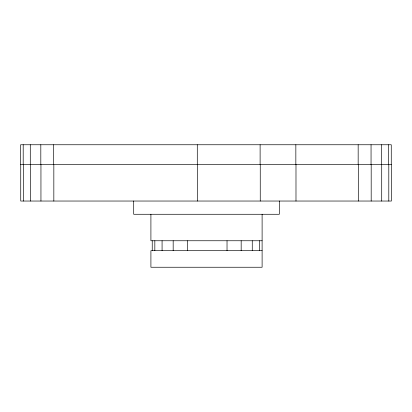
<?xml version="1.0" encoding="UTF-8"?>
<svg xmlns="http://www.w3.org/2000/svg" width="412" height="412" viewBox="0 0 412 412"><rect width="100%" height="100%" fill="white"/><g stroke="black" fill="none" stroke-linecap="round" stroke-linejoin="round"><path stroke-width="0.62" d="M262.109 240.757L150.91 240.757L150.91 214.276M262.109 250.692L150.91 250.692L150.91 267.244L262.109 267.244L262.109 214.276M391.266 164.62L391.266 144.756L20.6 144.756L20.6 164.62L391.4 164.62L391.4 201.035L20.734 201.035L20.734 164.62M388.799 164.62L388.799 201.035M388.665 144.756L388.665 164.62M381.708 164.62L381.708 201.035M381.569 144.756L381.569 164.62M371.186 164.62L371.186 201.035M371.052 144.756L371.052 164.62M358.306 164.62L358.306 201.035M358.167 144.756L358.167 164.62M295.986 164.62L295.986 201.035M295.847 144.756L295.847 164.62M279.315 201.035L279.315 214.276L133.699 214.276L133.699 201.035M260.25 164.62L260.25 201.035M260.116 144.756L260.116 164.62M259.514 240.757L259.514 250.692M252.262 240.757L252.262 250.692M241.169 240.757L241.169 250.692M227.027 240.757L227.027 250.692M197.425 164.62L197.425 201.035M197.291 144.756L197.291 164.62M187.316 240.757L187.316 250.692M173.174 240.757L173.174 250.692M162.076 240.757L162.076 250.692M154.83 240.757L154.83 250.692M152.234 240.757L152.234 250.692M53.833 164.62L53.833 201.035M53.694 144.756L53.694 164.62M40.948 164.62L40.948 201.035M40.814 144.756L40.814 164.62M30.431 164.62L30.431 201.035M30.292 144.756L30.292 164.62M23.335 164.62L23.335 201.035M23.201 144.756L23.201 164.62"/></g></svg>
